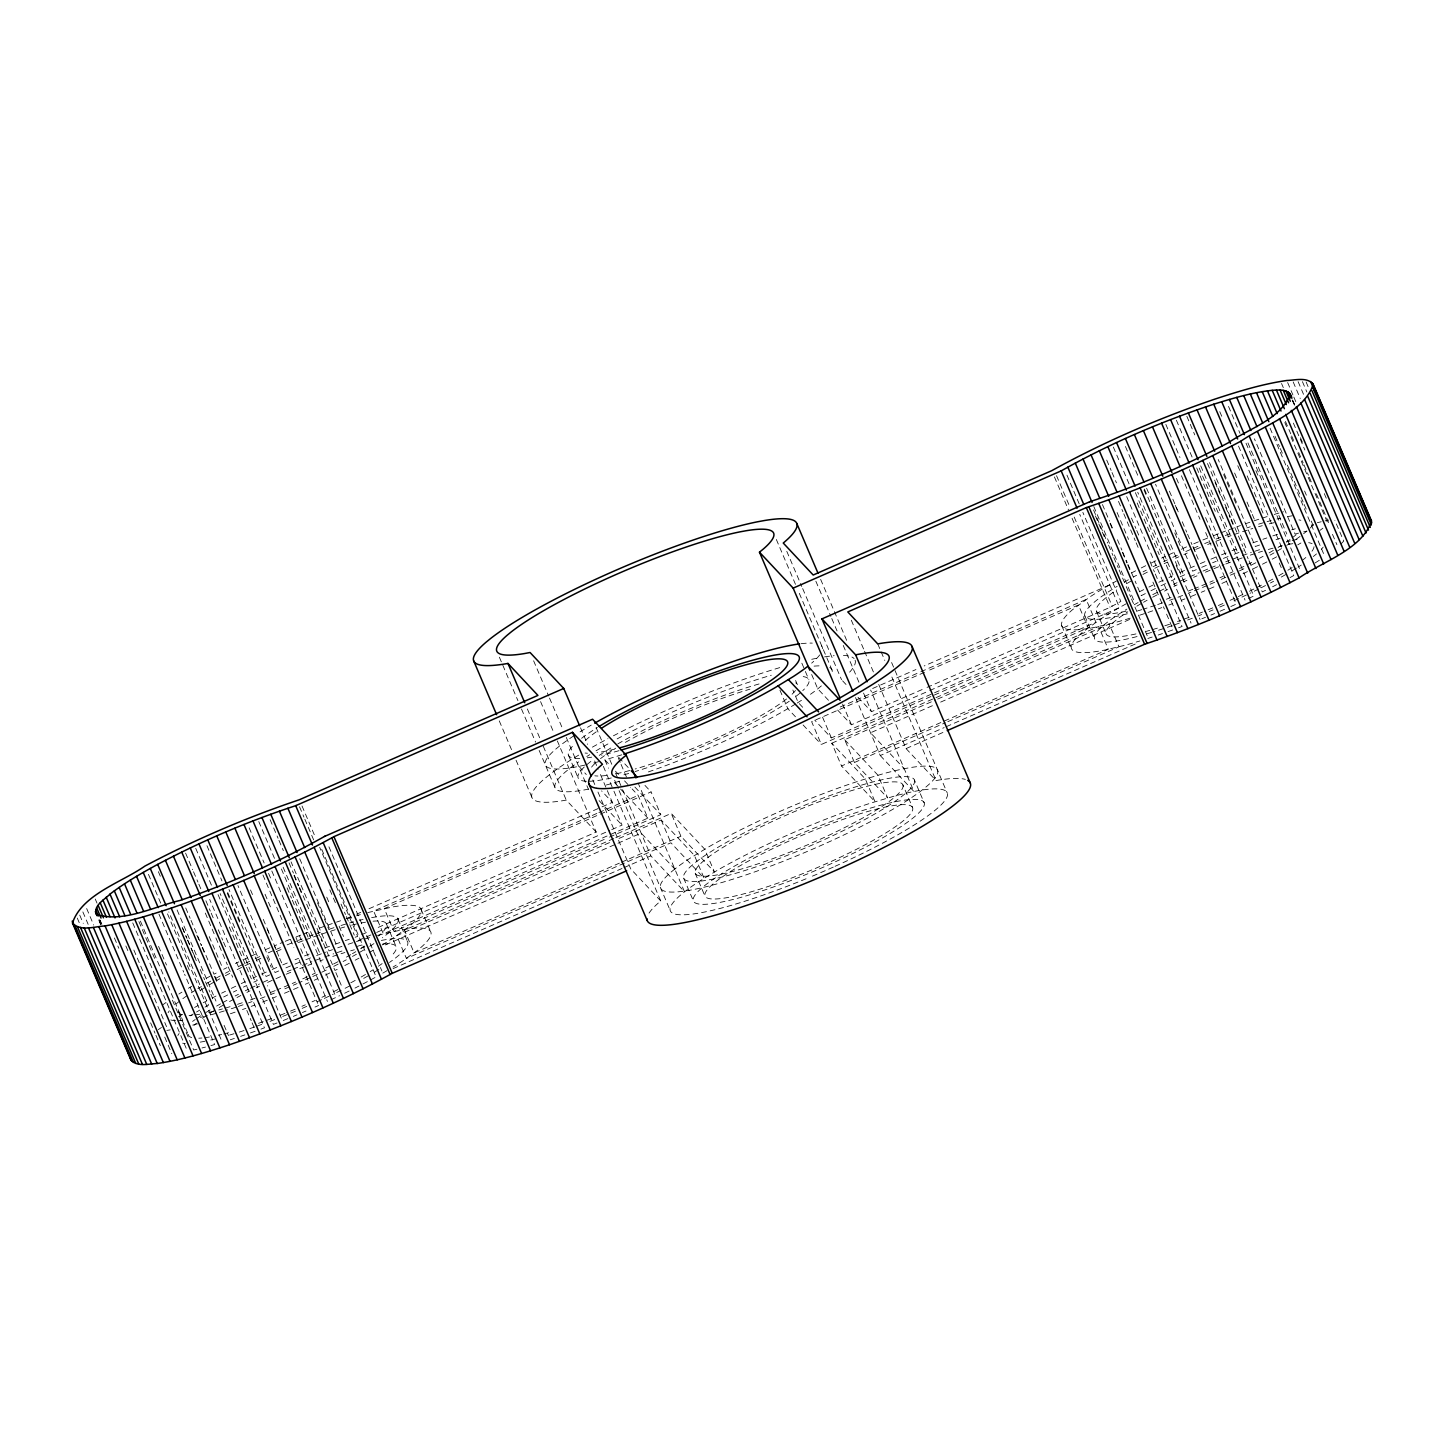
<?xml version="1.0" encoding="UTF-8"?>
<svg xmlns="http://www.w3.org/2000/svg" width="1444" height="1444" viewBox="0 0 1444 1444"><rect width="100%" height="100%" fill="white"/><g stroke="black" fill="none" stroke-linecap="round" stroke-linejoin="round"><path stroke-width="0.75" stroke-dasharray="5 3.75" d="M1341.043 543.846L1343.732 541.121L1334.888 520.418M821.365 685.9L817.575 689.023A150.465 23.79 -23.1 0 1 808.405 695.719M846.022 684.492L841.527 679.691L842.682 678.752M613.953 791.222L660.756 900.966L659.619 901.904A175.572 27.761 -23.1 0 0 648.428 914.124M158.298 1029.608L161.421 1027.514M797.268 702.993L803.063 699.293M1315.141 562.925L1319.491 560.164M190.157 1015.854L193.279 1013.959M795.698 703.95L784.363 710.719A150.465 23.79 -23.1 0 1 648.139 771.998M178.587 1016.666L182.467 1014.392M196.51 1012.027L199.832 1010.06M205.03 1007.1L208.55 1005.114L168.804 911.922M373.093 950.332L373.473 950.116A150.465 23.79 -23.1 0 1 368.22 953.094M382.804 973.112L383.183 972.895A150.465 23.79 -23.1 0 0 388.219 969.953M1109.389 585L924.196 665.937M927.03 687.398L1110.057 607.346L1120.833 601.426L1082.856 512.385M1126.158 603.791L1119.1 607.78A150.465 23.79 -23.1 0 0 1100.4 619.187L1082.097 632.58A150.465 23.79 -23.1 0 0 1105.111 649.981L1124.84 645.288A150.465 23.79 -23.1 0 0 1139.876 640.956M194.579 1007.461L198.045 1005.584M370.585 979.916L376.144 976.884L321.38 848.494M1290.034 577.582L1293.734 575.56L1238.104 445.095M203.225 1002.75L206.835 1000.836M362.931 983.978L368.725 980.927M212.25 997.984L216.004 996.053M223.694 996.974L227.719 994.916M354.971 988.093L358.978 986.035M1145.327 593.61L1141.301 595.65L1135.128 581.156M1272.579 586.769L1276.586 584.712M221.618 993.183L225.499 991.252M233.387 992.046L236.708 990.385M1139.226 591.859L1145.038 588.971M1150.994 590.722L1155.958 588.249M344.665 993.237L349.647 990.764M1265.594 590.271L1262.273 591.914L1256.081 577.419M231.293 988.364L237.249 985.494M243.422 987.1L246.834 985.458M1148.901 587.058L1152.872 585.127M1161.03 585.777L1166.138 583.322M330.929 999.808L339.557 995.71M241.238 983.581L245.299 981.667M253.765 982.191L257.231 980.548L220.138 893.583M1158.828 582.257L1164.929 579.405M1171.355 580.867L1174.838 579.224L1137.746 492.26M1248.537 598.484L1253.753 596.029L1198.123 465.582M253.097 978.021L256.545 976.451M1168.99 577.492L1172.438 575.921M1180.145 576.806L1189.08 572.817M261.707 974.104L266.941 971.776M269.685 974.917L266.093 976.505L229 889.54M1184.549 570.452L1179.315 572.781L1174.893 562.42M315.009 1007.064L318.601 1005.475M1230.829 606.534L1236.208 604.152L1205.289 531.681M346.343 918.673L354.592 915.063M356.65 914.16L360.765 912.355M369.014 908.745L599.946 807.756M602.022 806.853L612.328 802.341L601.606 790.897M872.645 688.481L915.947 669.547M596.823 813.459L373.635 911.074L383.364 933.835L647.869 818.152L638.14 795.391L632.111 788.929M598.881 812.557L638.14 795.391M840.264 706.982L918.781 672.651M920.857 671.731L1086.159 599.441L1095.888 622.22L831.383 737.902L814.777 720.159M609.458 837.123L660.774 814.687L651.063 791.908L384.248 908.601L393.959 931.38L607.419 838.025M924.521 672.308L811.636 721.675L821.347 744.454L1088.162 627.761L1078.433 604.982L926.561 671.406M361.776 934.611L367.949 931.903M378.22 927.409L596.21 832.069L557.348 740.971M858.007 697.29L871.49 711.675L924.972 688.301M358.112 940.549L364.303 937.842M366.361 936.939L374.61 933.329M376.667 932.427L609.675 830.535M611.733 829.632L622.039 825.12L599.079 771.276M837.664 710.087L851.437 724.78L927.734 691.423M929.792 690.521L1119.479 607.563L1079.733 514.371M613.754 838.567L404.428 930.135L414.139 952.896L619.368 863.151M615.812 837.664L671.225 813.441L704.744 849.216L714.455 871.995L680.936 836.22L671.225 813.441M831.798 743.209L1098.613 626.515L1108.324 649.295L841.527 765.988L831.798 743.209L865.317 778.984L875.028 801.763L841.527 765.988M609.53 842.592L396.703 935.676L406.414 958.455L670.918 842.773L704.13 878.241L694.42 855.462L661.19 819.993L617.797 838.964M844.722 739.725L877.934 775.193L887.663 797.972L854.433 762.504L844.722 739.725L935.64 699.961M937.697 699.058L1109.227 624.043L1118.938 646.822L947.426 721.838M385.458 944.918L641.136 833.098L674.799 869.035M932.391 705.719L870.533 732.776L904.215 768.713M940.64 702.109L1130.327 619.151M621.425 862.248L680.936 836.22M854.433 762.504L945.351 722.74M393.111 968.599L621.985 868.494M624.043 867.609L650.847 855.877L684.528 891.814L638.591 784.146M855.516 697.56L880.262 755.555L944.177 727.596M946.235 726.693L1137.998 642.833M878.692 684.402L906.074 748.588L945.152 731.494M1189.784 568.142L1195.054 565.867M1196.282 569.658L1192.654 571.21L1155.561 484.245M272.176 969.466L277.447 967.191M278.674 970.982L275.064 972.534L237.953 885.569M1219.999 611.245L1225.433 608.917M302.41 1012.569L306.02 1010.999M1200.325 563.593L1205.614 561.373M1201.697 567.312L1207.148 565.037M282.717 964.917L288.006 962.697M285.912 967.877L291.363 965.603M1210.938 615.072L1214.566 613.556M293.331 1016.395L296.959 1014.861M1210.902 559.153L1216.209 557.005M1212.581 562.781L1216.209 561.301M295.063 959.755L298.601 958.329M294.991 964.105L300.424 961.884M1201.859 618.772L1205.487 617.31M287.897 1018.616L282.446 1020.836L267.429 985.638M1221.498 554.857L1226.768 552.781M1223.447 558.395L1228.88 556.265M309.16 954.087L303.89 956.163L299.468 945.82M305.857 959.719L311.272 957.589M277.031 1022.984L273.421 1024.392L217.773 893.944M1232.021 550.687L1236.208 549.099M1234.241 554.207L1243.122 550.886M316.633 955.531L325.514 952.21M1178.539 627.797L1182.076 626.497L1126.428 496.05M324.864 948.022L331.037 945.748M260.949 1029.121L264.469 1027.821L209.705 899.432M1252.76 542.908L1258.843 540.742M1168.052 631.606L1173.25 629.764L1165.308 611.119M335.17 944.214L341.235 942.066M332.517 949.665L329.052 950.91L291.074 861.869M250.444 1032.929L255.642 1031.088M1262.886 539.298L1266.839 537.944M1259.565 545.038L1255.323 546.5L1218.231 459.535M1158.214 635.035L1162.456 633.573M345.278 940.622L349.231 939.268M337.715 947.824L341.957 946.361M240.625 1036.341L244.848 1034.897M1272.778 535.904L1278.554 534.009M1147.854 638.465L1152.204 637.039M355.17 937.228L357.661 936.416L319.684 847.375M348.148 944.268L353.997 942.354M230.246 1039.788L234.379 1038.435M1276.027 539.641L1280.016 538.377M621.714 754.833L604.928 759.923L608.447 768.208M1291.712 529.84L1295.286 528.775M619.602 781.24L608.411 784.435A150.465 23.79 -23.1 0 1 604.874 785.374M210.914 1045.582L214.596 1044.553L184.561 974.159M1298.535 533.143L1295.051 534.063L1254.421 438.814M367.733 912.59L393.183 906.85A150.465 23.79 -23.1 0 1 406.685 928.42L392.172 938.69A150.465 23.79 -23.1 0 1 380.133 946.217M377.444 935.369L402.894 929.629A150.465 23.79 -23.1 0 1 416.395 951.199L401.901 961.469A150.465 23.79 -23.1 0 1 393.021 967.065M201.998 1047.965L205.499 1047.062M1317.379 522.674L1321.224 521.753M1303.679 531.861L1306.982 531.067M196.962 1049.21L193.676 1049.987L171.583 998.219M1325.069 520.851L1328.679 520.075M816.618 658.302L815.842 658.446A175.572 27.761 -23.1 0 0 808.64 659.98M578.972 766.349L586.3 774.562M588.683 789.128L582.961 790.175A150.465 23.79 -23.1 0 1 565.669 771.728L569.459 768.605A150.465 23.79 -23.1 0 1 578.629 761.909M596.21 832.069L566.247 800.084L564.532 800.409A175.572 27.761 -23.1 0 1 544.352 778.876L548.774 775.247A175.572 27.761 -23.1 0 1 579.748 754.49M906.074 748.588L936.037 780.572L937.77 780.265A175.572 27.761 -23.1 0 1 965.368 779.399M828.477 700.286L817.773 688.842L811.582 674.348M880.262 755.555L913.926 791.492L870.642 690.033M802.683 707.271L798.153 702.434L792.864 690.015M795.463 716.802L787.846 708.679L779.002 687.976M803.081 724.942L821.347 744.454M628.212 767.504L617.545 756.133L620.198 762.342M644.963 785.392L651.063 791.908M634.873 787.034L660.774 814.687M604.928 759.923L609.458 764.76M615.487 771.204L618.519 774.435M624.548 780.879L630.595 787.323M614.639 782.702L647.869 818.152M599.079 800.608L622.039 825.12M660.756 900.966L630.793 868.981L597.238 790.301M1306.116 381.992L1308.751 388.201M1302.434 381.667L1306.856 392.01M1298.12 381.649L1304.311 396.143M1293.192 381.956L1300.25 398.508M1287.651 382.57L1292.94 394.988M1293.824 397.064L1296.477 403.273M1292.777 400.349L1294.546 404.5M1292.831 401.089L1294.6 405.241M1292.145 399.88L1293.914 404.013M1281.532 383.49L1283.301 387.624M1300.448 437.712L1303.102 443.922M1324.292 493.613L1326.946 499.823M1293.391 423.092L1304.871 450.005M1285.449 421.395L1290.755 433.814M1291.64 435.889L1294.275 442.099M1298.697 452.441L1303.12 462.802M1304.004 464.878L1308.408 475.22M1309.293 477.296L1311.946 483.505M1316.368 493.866L1328.733 522.854M1284.799 422.532L1286.568 426.666M1290.99 437.027L1327.198 521.916M1332.487 534.352L1336.909 544.695M1304.6 491.032L1306.369 495.184M1275.034 436.178L1279.456 446.539M1280.341 448.615L1282.994 454.824M1287.398 465.167L1303.3 502.44M1304.185 504.516L1306.838 510.725M1311.26 521.085L1313.896 527.295M1270.07 428.2L1324.834 556.59M1247.959 442.929L1286.821 534.027M1246.028 443.2L1300.791 571.571M1228.519 406.432L1239.999 433.362M1255.901 470.618L1258.554 476.845M1219.783 411.666L1222.436 417.876M1247.165 475.852L1253.338 490.346M1254.222 492.422L1263.951 515.201M1237.761 465.708L1240.396 471.917M1279.258 563.034L1281.911 569.243M1234.62 473.036L1237.273 479.246M1246.984 502.025L1251.406 512.385M1252.291 514.443L1254.944 520.652M1223.628 474.571L1236.876 505.635M1209.549 462.622L1246.641 549.586M1207.509 463.542L1213.7 478.036M1214.584 480.094L1230.468 517.367M1231.353 519.443L1237.544 533.937M1238.429 536.013L1242.833 546.355M1243.717 548.431L1248.139 558.792M1249.024 560.868L1255.197 575.362M1186.824 416.251L1194.766 434.897M1215.09 482.513L1217.743 488.722M1218.628 490.798L1221.263 497.007M1225.685 507.367L1230.107 517.71M1230.992 519.786L1233.627 525.995M1200.722 465.871L1237.815 552.853M1176.391 420.24L1192.275 457.513M1196.697 467.874L1215.252 511.356M1189.405 469.661L1245.053 600.108M1165.849 424.392L1179.983 457.531M1205.596 517.584L1218.844 548.648M1181.445 475.762L1199.982 519.262M1176.463 478.397L1179.116 484.606M1169.405 491.122L1179.134 513.902M1193.249 547.023L1195.903 553.232M1175.199 505.201L1177.853 511.411M1182.275 521.771L1186.679 532.114M1187.564 534.19L1191.986 544.55M1192.87 546.608L1199.043 561.102M1174.766 532.944L1181.824 549.496M1146.59 488.216L1183.701 575.199M1144.406 489.065L1170.904 551.193M1175.326 561.536L1200.054 619.512M1125.436 446.467L1138.684 477.531M1143.991 489.949L1146.644 496.158M1135.381 492.621L1191.029 623.086M1113.342 447.044L1130.129 486.375M1137.186 502.945L1159.279 554.713M1106.718 460.076L1111.14 470.437M1112.024 472.513L1116.447 482.856M1131.446 518.071L1135.868 528.414M1136.753 530.489L1139.406 536.699M1150.002 561.554L1154.424 571.896M1155.308 573.972L1157.944 580.181M1118.486 501.375L1122.909 511.736M1123.793 513.793L1135.273 540.724M1136.157 542.8L1138.811 549.009M1152.926 582.131L1159.117 596.625M1160.001 598.7L1164.424 609.061M1117.096 512.512L1128.576 539.424M1102.44 504.552L1109.515 521.122M1110.382 523.179L1113.035 529.388M1117.457 539.749L1121.88 550.11M1122.746 552.168L1127.168 562.528M1128.053 564.604L1134.244 579.098M1110.075 523.522L1112.728 529.731M1122.439 552.51L1126.861 562.871M1127.746 564.947L1130.399 571.156M1093.812 506.573L1133.558 599.747M1093.541 509.931L1107.674 543.07M1108.559 545.128L1112.963 555.489M1113.847 557.564L1118.27 567.907M1119.154 569.983L1125.327 584.477M1126.212 586.553L1130.634 596.895M1131.518 598.971L1147.42 636.244M1095.418 515.905L1105.129 538.684M1066.954 475.112L1079.318 504.1M1056.539 475.69L1069.787 506.754M1074.21 517.096L1112.187 606.137M1054.409 476.899L1068.542 510.021M1072.08 518.306L1110.057 607.346M1096.375 611.047L1106.086 633.826M1084.841 615.938L1094.552 638.717M1061.755 625.757L1071.466 648.537M891.616 662.543L947.246 792.991M877.753 643.916L884.811 660.486M891.887 677.037L936.037 780.572M851.31 620.216L863.674 649.204M864.559 651.262L873.403 671.983M914.449 780.031A125.393 19.837 -23.1 0 1 747.324 869.739A125.393 19.837 -23.1 0 1 735.411 837.466A125.393 19.837 -23.1 0 1 914.449 780.031L924.178 802.792A125.393 19.837 -23.1 0 1 757.035 892.518A125.393 19.837 -23.1 0 1 745.122 860.245A125.393 19.837 -23.1 0 1 924.178 802.792M820.643 579.387L847.141 641.497M902.915 784.922A112.849 17.851 -23.1 0 1 752.486 865.66A112.849 17.851 -23.1 0 1 741.765 836.636A112.849 17.851 -23.1 0 1 902.915 784.922L912.626 807.701A112.849 17.851 -23.1 0 1 762.197 888.439A112.849 17.851 -23.1 0 1 751.494 859.415A112.849 17.851 -23.1 0 1 912.626 807.701M815.86 581.228L830.878 616.426M831.762 618.501L837.051 630.92M843.242 645.414L859.126 682.687M863.548 693.048L871.49 711.675M786.781 551.301L801.781 586.517M802.665 588.574L841.527 679.691M776.349 539.496L795.788 585.055M799.308 593.34L831.997 669.944M842.61 704.076L851.437 724.78M801.853 663.193L804.507 669.402M805.373 671.478L808.911 679.763M822.557 717.199L831.383 737.902M795.608 680.521L797.377 684.673M695.196 873.223L704.925 896.002M661.19 819.993L670.918 842.773M683.662 878.132L693.373 900.912M621.082 764.418L627.256 778.912M596.101 727.487L611.985 764.76M615.523 773.045L621.714 787.54M622.599 789.615L650.847 855.877M614.657 780.265L618.194 788.55M619.079 790.608L670.305 910.713M603.357 766.385L613.068 789.164M580.524 727.794L587.6 744.364M594.657 760.934L598.195 769.201M592.816 779.941L596.354 788.225M533.612 660.792L548.63 695.99M549.514 698.066L562.763 729.13M566.283 737.415L588.376 789.182M568.413 755.086L578.123 777.865M540.579 701.622L553.828 732.686M527.385 708.986L539.749 737.974M543.287 746.259L566.247 800.084M499.389 657.219L517.945 700.701M521.483 708.986L535.616 742.126M539.135 750.411L555.038 787.684M499.263 720.881L511.627 749.869M516.049 760.212L531.952 797.485M421.106 909.359L430.817 932.138M398.021 919.16L407.75 941.939M386.487 924.07L396.197 946.849M328.925 846.798L381.92 971.036M302.013 805.951L315.261 837.015M299.522 806.781L303.944 817.123M304.828 819.199L313.655 839.903M341.037 904.088L345.459 914.449M346.343 916.525L354.285 935.152M329.864 889.811L332.517 896.02M333.402 898.096L336.055 904.305M326.741 897.139L329.376 903.348M339.105 926.127L343.51 936.47M299.738 858.783L336.831 945.748M317.5 902.807L328.979 929.719M289.017 862.79L293.439 873.133M294.323 875.208L298.746 885.569M299.63 887.627L305.803 902.121M306.688 904.197L322.59 941.47M323.474 943.546L329.647 958.04M330.532 960.116L334.954 970.458A150.465 23.79 -23.1 0 0 339.954 967.985M335.838 972.534L342.011 987.028M270.1 819.65L272.754 825.86M273.638 827.917L278.06 838.278M278.945 840.354L283.349 850.697M293.944 875.551L298.367 885.912M299.251 887.97L301.904 894.179M317.806 931.452L322.211 941.813M283.114 867.194L320.225 954.159M281.399 868.963L336.145 997.353M258.783 821.564L274.685 858.837M287.049 887.825L291.453 898.168M292.338 900.244L309.124 939.593M271.815 870.985L327.445 1001.432M249.126 827.791L264.144 862.989M268.566 873.349L271.219 879.558M295.948 937.535L298.583 943.744M262.952 875.01L293.872 947.499M299.161 959.917L317.716 1003.399M265.046 894.215L271.219 908.709M263.295 919.359L265.931 925.568M266.815 927.644L275.66 948.347M250.534 889.955L253.187 896.164M267.32 929.304L269.956 935.513M278.8 956.217L274.378 945.856A150.465 23.79 -23.1 0 1 283.457 942.066M279.685 958.293L282.32 964.502M266.869 957.029L271.291 967.39M227.683 892.446L263.025 975.278M206.961 845.715L221.961 880.912M227.268 893.349L240.516 924.395M195.734 848.35L211.636 885.623M229.307 927.048L251.382 978.815M185.59 853.115L192.648 869.685M193.532 871.761L197.954 882.103M198.839 884.179L201.492 890.388M205.896 900.749L210.319 911.11M211.203 913.168L213.856 919.377M218.261 929.737L222.683 940.098M223.567 942.156L226.221 948.365M205.301 913.059L215.012 935.82M215.896 937.896L227.376 964.827M228.26 966.884L232.683 977.245M246.816 1010.367L251.22 1020.727M252.104 1022.803L254.758 1029.012M209.218 936.596L222.466 967.66M185.716 907.933L190.139 918.294M191.023 920.369L201.619 945.206M202.503 947.282L208.676 961.776M209.56 963.852L213.983 974.195A150.465 23.79 -23.1 0 1 217.972 972.155M214.867 976.27L217.521 982.48M196.889 935.207L201.312 945.549M202.196 947.625L204.849 953.834M214.56 976.613L217.214 982.822M177.107 909.955L215.968 1001.071M182.558 927.969L186.98 938.311M187.864 940.387L192.269 950.748M193.153 952.805L195.806 959.033M200.229 969.375L204.633 979.736M205.517 981.812L209.94 992.154M210.824 994.23L213.477 1000.439M224.073 1025.294L228.477 1035.637M158.371 871.671L161.024 877.88M182.215 927.571L186.637 937.932M187.521 939.99L197.232 962.769M167.504 913.89L222.268 1042.279M148.461 874.36L160.825 903.348M187.323 965.476L189.976 971.686M158.948 914.106L183.677 972.083M158.569 946.398L166.511 965.043M140.393 921.11L182.792 1020.511M178.767 1012.37L188.496 1035.131M138.913 921.597L155.699 960.946M132.74 922.915L187.503 1051.304M133.859 950.044L166.529 1026.648M125.863 946L128.516 952.21M164.724 1037.099L171.8 1053.669M114.401 937.95L118.823 948.311M150.627 1022.857L155.031 1033.218M155.916 1035.276L160.338 1045.636M95.25 899.016L97.019 903.15M100.105 920.117L101.874 924.268M99.6 919.738L101.369 923.889M98.86 919.882L100.629 924.034M99.058 920.731L100.827 924.882M86.658 908.529L93.716 925.099M82.868 911.94L88.156 924.359M79.727 915.117L83.265 923.402M77.272 918.059L79.907 924.268M855.083 660.143A175.572 27.761 -23.1 0 1 849.613 672.164M592.401 747.144A175.572 27.761 -23.1 0 1 607.96 738.66M613.429 735.79A175.572 27.761 -23.1 0 1 780.699 667.345M824.614 656.876A175.572 27.761 -23.1 0 1 834.163 655.684M843.422 655.395A175.572 27.761 -23.1 0 1 854.108 658.572M835.029 866.328A150.465 23.79 -23.1 0 0 919.323 790.482L913.619 791.547A150.465 23.79 -23.1 0 0 893.872 796.24L870.876 803.063A150.465 23.79 -23.1 0 0 717.939 869.956L699.221 881.363A150.465 23.79 -23.1 0 0 684.727 891.652L680.936 894.757A150.465 23.79 -23.1 0 0 807.954 878.006M833.242 867.122A150.465 23.79 -23.1 0 1 818.838 873.439M817.033 874.198A150.465 23.79 -23.1 0 1 809.759 877.248M829.74 667.543A150.465 23.79 -23.1 0 1 831.888 673.373M586.806 756.494A150.465 23.79 -23.1 0 1 589.766 754.634M596.011 750.826A150.465 23.79 -23.1 0 1 609.729 742.938M617.129 738.895A150.465 23.79 -23.1 0 1 771.276 675.25M814.073 666.135A150.465 23.79 -23.1 0 1 821.997 665.883M821.437 645.847A150.465 23.79 -23.1 0 1 822.52 648.771M819.687 654.962A150.465 23.79 -23.1 0 1 811.654 663.139M598.7 761.656A150.465 23.79 -23.1 0 1 591.715 763.461M585.127 765.031A150.465 23.79 -23.1 0 1 555.958 748.949L559.749 745.844A150.465 23.79 -23.1 0 1 574.243 735.556M580.055 731.855A150.465 23.79 -23.1 0 1 591.246 725.123M801.239 643.681A150.465 23.79 -23.1 0 1 812.286 643.121M359.014 958.148A150.465 23.79 -23.1 0 1 355.188 960.188M349.286 963.256A150.465 23.79 -23.1 0 1 343.239 966.343M329.864 972.931A150.465 23.79 -23.1 0 1 321.236 977.028M317.734 978.653A150.465 23.79 -23.1 0 1 314.214 980.277M308.89 982.696A150.465 23.79 -23.1 0 1 305.316 984.285M298.114 987.461A150.465 23.79 -23.1 0 1 290.876 990.566M289.071 991.342A150.465 23.79 -23.1 0 1 283.62 993.616M276.364 996.595A150.465 23.79 -23.1 0 1 272.736 998.057M267.302 1000.223A150.465 23.79 -23.1 0 1 258.332 1003.688M254.758 1005.042A150.465 23.79 -23.1 0 1 251.202 1006.36M245.931 1008.309A150.465 23.79 -23.1 0 1 242.448 1009.555M235.119 1012.136A150.465 23.79 -23.1 0 1 228.784 1014.302M197.521 1023.832A150.465 23.79 -23.1 0 1 190.554 1025.637M170.266 1029.861A150.465 23.79 -23.1 0 1 166.836 1030.366M162.901 1004.735A150.465 23.79 -23.1 0 1 166.078 1002.461M178.875 994.032A150.465 23.79 -23.1 0 1 181.944 992.136M188.406 988.274A150.465 23.79 -23.1 0 1 191.781 986.306M206.239 978.292A150.465 23.79 -23.1 0 1 210.084 976.252M223.658 969.267A150.465 23.79 -23.1 0 1 226.961 967.624M235.39 963.509A150.465 23.79 -23.1 0 1 238.82 961.866M244.018 959.412A150.465 23.79 -23.1 0 1 247.52 957.769M251.039 956.145A150.465 23.79 -23.1 0 1 256.382 953.744M265.335 949.755A150.465 23.79 -23.1 0 1 272.573 946.632M285.262 941.308A150.465 23.79 -23.1 0 1 292.518 938.365M296.146 936.921A150.465 23.79 -23.1 0 1 301.561 934.809M303.348 934.106A150.465 23.79 -23.1 0 1 310.496 931.38M319.323 928.131A150.465 23.79 -23.1 0 1 324.557 926.254M328.005 925.044A150.465 23.79 -23.1 0 1 332.264 923.564M336.47 922.138A150.465 23.79 -23.1 0 1 340.64 920.749M346.74 918.781A150.465 23.79 -23.1 0 1 352.697 916.922M356.578 915.767A150.465 23.79 -23.1 0 1 360.386 914.648M356.451 941.56A150.465 23.79 -23.1 0 1 370.097 937.427M1322.903 528.161A150.465 23.79 -23.1 0 1 1319.96 530.363M1300.918 542.98A150.465 23.79 -23.1 0 1 1297.741 544.893M1276.622 556.824A150.465 23.79 -23.1 0 1 1270.846 559.893M1266.893 561.933A150.465 23.79 -23.1 0 1 1260.847 565.019M1257.562 566.662A150.465 23.79 -23.1 0 1 1252.562 569.135M1247.472 571.607A150.465 23.79 -23.1 0 1 1238.844 575.705M1226.479 581.372A150.465 23.79 -23.1 0 1 1221.119 583.773M1213.917 586.914A150.465 23.79 -23.1 0 1 1208.484 589.242M1204.856 590.777A150.465 23.79 -23.1 0 1 1201.227 592.293M1195.776 594.549A150.465 23.79 -23.1 0 1 1190.343 596.733M1184.91 598.899A150.465 23.79 -23.1 0 1 1181.3 600.307M1172.366 603.718A150.465 23.79 -23.1 0 1 1168.81 605.054M1161.788 607.617A150.465 23.79 -23.1 0 1 1158.305 608.863M1152.727 610.812A150.465 23.79 -23.1 0 1 1138.143 615.686M1130.165 618.176A150.465 23.79 -23.1 0 1 1115.129 622.508L1095.4 627.201A150.465 23.79 -23.1 0 1 1072.387 609.801L1090.689 596.408A150.465 23.79 -23.1 0 1 1116.447 581.011M1131.591 572.889A150.465 23.79 -23.1 0 1 1135.562 570.831M1141.247 567.943A150.465 23.79 -23.1 0 1 1147.908 564.64M1151.283 562.998A150.465 23.79 -23.1 0 1 1156.427 560.543M1161.626 558.088A150.465 23.79 -23.1 0 1 1165.128 556.463M1168.647 554.839A150.465 23.79 -23.1 0 1 1173.972 552.42M1182.943 548.431A150.465 23.79 -23.1 0 1 1186.553 546.879M1193.791 543.774A150.465 23.79 -23.1 0 1 1201.065 540.742M1202.87 539.984A150.465 23.79 -23.1 0 1 1210.126 537.042M1213.754 535.616A150.465 23.79 -23.1 0 1 1219.151 533.486M1220.956 532.8A150.465 23.79 -23.1 0 1 1233.411 528.089M1236.93 526.807A150.465 23.79 -23.1 0 1 1240.414 525.544M1245.612 523.721A150.465 23.79 -23.1 0 1 1249.872 522.241M1254.078 520.815A150.465 23.79 -23.1 0 1 1260.287 518.757M1262.327 518.107A150.465 23.79 -23.1 0 1 1268.337 516.212M1274.186 514.443A150.465 23.79 -23.1 0 1 1283.535 511.772M803.207 676.604A125.393 19.837 -23.1 0 1 802.756 690.629M800.048 693.066A125.393 19.837 -23.1 0 1 794.543 697.452M789.254 701.242A125.393 19.837 -23.1 0 1 635.125 771.547M628.718 773.461A125.393 19.837 -23.1 0 1 622.599 775.157M611.281 777.973A125.393 19.837 -23.1 0 1 589.531 781.258M586.463 781.258A125.393 19.837 -23.1 0 1 584.279 766.999M586.986 764.562A125.393 19.837 -23.1 0 1 593.755 759.255M599.224 755.411A125.393 19.837 -23.1 0 1 612.256 747.144M617.815 743.895A125.393 19.837 -23.1 0 1 762.432 683.012M795.445 690.503A112.849 17.851 -23.1 0 1 791.835 694.438M786.547 698.968A112.849 17.851 -23.1 0 1 635.198 768.984M629.692 770.518A112.849 17.851 -23.1 0 1 614.891 774.038M606.661 775.428A112.849 17.851 -23.1 0 1 594.802 775.789M591.589 767.125A112.849 17.851 -23.1 0 1 595.199 763.19M600.487 758.66A112.849 17.851 -23.1 0 1 615.704 748.173M625.378 742.396A112.849 17.851 -23.1 0 1 749.941 689.185M795.68 682.85A112.849 17.851 -23.1 0 1 796.745 683.662M614.747 749.111A112.849 17.851 -23.1 0 1 596.95 752.649M587.437 753.226A112.849 17.851 -23.1 0 1 585.091 753.01M585.488 740.411A112.849 17.851 -23.1 0 1 597.635 730.863M619.007 750.681A125.393 19.837 -23.1 0 1 601.57 755.194M591.679 757.161A125.393 19.837 -23.1 0 1 587.311 757.829M579.82 758.479A125.393 19.837 -23.1 0 1 574.55 744.22M581.589 738.299A125.393 19.837 -23.1 0 1 597.347 727.541M381.342 940.423A125.393 19.837 -23.1 0 1 389.465 962.444M378.797 969.484A125.393 19.837 -23.1 0 1 373.599 972.66M368.039 975.909A125.393 19.837 -23.1 0 1 362.173 979.231M349.556 985.999A125.393 19.837 -23.1 0 1 342.86 989.429M341.145 990.295A125.393 19.837 -23.1 0 1 332.427 994.573M328.853 996.288A125.393 19.837 -23.1 0 1 323.42 998.851M321.597 999.699A125.393 19.837 -23.1 0 1 314.214 1003.057M306.76 1006.378A125.393 19.837 -23.1 0 1 301.11 1008.814M295.442 1011.215A125.393 19.837 -23.1 0 1 280.335 1017.37M274.703 1019.554A125.393 19.837 -23.1 0 1 269.125 1021.684M261.761 1024.392A125.393 19.837 -23.1 0 1 256.328 1026.341M254.541 1026.973A125.393 19.837 -23.1 0 1 247.465 1029.391M244.018 1030.547A125.393 19.837 -23.1 0 1 235.589 1033.236M233.946 1033.742A125.393 19.837 -23.1 0 1 229.65 1035.023M215.607 1038.85A125.393 19.837 -23.1 0 1 210.12 1040.149M204.976 1041.25A125.393 19.837 -23.1 0 1 200.211 1042.135M185.283 1043.434A125.393 19.837 -23.1 0 1 182.666 1043.2M177.829 1035.474A125.393 19.837 -23.1 0 1 179.092 1033.543M192.575 1021.431A125.393 19.837 -23.1 0 1 195.211 1019.536M196.601 1018.561A125.393 19.837 -23.1 0 1 201.059 1015.583M205.878 1012.515A125.393 19.837 -23.1 0 1 211.095 1009.338M216.636 1006.071A125.393 19.837 -23.1 0 1 220.517 1003.869M222.52 1002.75A125.393 19.837 -23.1 0 1 228.694 999.392M235.137 995.981A125.393 19.837 -23.1 0 1 238.459 994.266M245.263 990.837A125.393 19.837 -23.1 0 1 248.747 989.122M250.498 988.256A125.393 19.837 -23.1 0 1 259.451 983.996M263.097 982.299A125.393 19.837 -23.1 0 1 268.62 979.772M287.356 971.559A125.393 19.837 -23.1 0 1 291.147 969.989M293.024 969.195A125.393 19.837 -23.1 0 1 300.587 966.126M302.482 965.368A125.393 19.837 -23.1 0 1 311.85 961.722M315.568 960.296A125.393 19.837 -23.1 0 1 322.933 957.589M324.756 956.921A125.393 19.837 -23.1 0 1 333.708 953.78M337.21 952.589A125.393 19.837 -23.1 0 1 342.39 950.874M357.137 946.361A125.393 19.837 -23.1 0 1 363.256 944.647M382.75 943.979A112.849 17.851 -23.1 0 1 390.656 956.614M382.137 963.599A112.849 17.851 -23.1 0 1 378.508 966.18M373.093 969.772A112.849 17.851 -23.1 0 1 370.151 971.631M365.476 974.483A112.849 17.851 -23.1 0 1 360.477 977.426M355.188 980.404A112.849 17.851 -23.1 0 1 349.628 983.436M337.806 989.591A112.849 17.851 -23.1 0 1 331.578 992.678M325.207 995.764A112.849 17.851 -23.1 0 1 321.958 997.299M315.37 1000.349A112.849 17.851 -23.1 0 1 312.03 1001.847M305.316 1004.825A112.849 17.851 -23.1 0 1 301.922 1006.306M295.136 1009.194A112.849 17.851 -23.1 0 1 286.616 1012.695M284.919 1013.381A112.849 17.851 -23.1 0 1 279.847 1015.385M271.436 1018.616A112.849 17.851 -23.1 0 1 264.812 1021.052M263.187 1021.648A112.849 17.851 -23.1 0 1 258.314 1023.381M228.513 1032.713A112.849 17.851 -23.1 0 1 223.279 1034.066M221.6 1034.482A112.849 17.851 -23.1 0 1 218.333 1035.24M209.434 1037.009A112.849 17.851 -23.1 0 1 205.499 1037.604M201.925 1038.001A112.849 17.851 -23.1 0 1 198.767 1038.2M191.691 1037.568A112.849 17.851 -23.1 0 1 189.272 1031.016M194.019 1025.366A112.849 17.851 -23.1 0 1 196.456 1023.164M202.557 1018.381A112.849 17.851 -23.1 0 1 206.185 1015.818M210.174 1013.128A112.849 17.851 -23.1 0 1 214.524 1010.349M219.217 1007.497A112.849 17.851 -23.1 0 1 224.217 1004.573M229.506 1001.576A112.849 17.851 -23.1 0 1 235.065 998.544M236.96 997.533A112.849 17.851 -23.1 0 1 240.859 995.476M246.888 992.407A112.849 17.851 -23.1 0 1 249.974 990.855M256.274 987.768A112.849 17.851 -23.1 0 1 259.487 986.234M267.663 982.407A112.849 17.851 -23.1 0 1 272.645 980.133M276.003 978.635A112.849 17.851 -23.1 0 1 284.468 974.953M286.165 974.231A112.849 17.851 -23.1 0 1 292.97 971.379M299.774 968.617A112.849 17.851 -23.1 0 1 311.579 963.996M319.864 960.928A112.849 17.851 -23.1 0 1 323.131 959.755M332.734 956.433A112.849 17.851 -23.1 0 1 344.899 952.535M350.657 950.82A112.849 17.851 -23.1 0 1 354.358 949.773M361.415 947.914A112.849 17.851 -23.1 0 1 364.736 947.12M373.039 921.2A112.849 17.851 -23.1 0 1 378.508 936.037M364.79 946.073A112.849 17.851 -23.1 0 1 360.44 948.852M355.765 951.704A112.849 17.851 -23.1 0 1 352.462 953.654M350.766 954.646A112.849 17.851 -23.1 0 1 345.477 957.625M338.004 961.686A112.849 17.851 -23.1 0 1 323.438 969.123M315.478 972.985A112.849 17.851 -23.1 0 1 312.247 974.519M307.301 976.812A112.849 17.851 -23.1 0 1 302.319 979.068M295.605 982.064A112.849 17.851 -23.1 0 1 292.211 983.526M288.818 984.989A112.849 17.851 -23.1 0 1 276.905 989.916M275.208 990.602A112.849 17.851 -23.1 0 1 268.44 993.273M255.101 998.273A112.849 17.851 -23.1 0 1 248.603 1000.602M242.249 1002.768A112.849 17.851 -23.1 0 1 236.058 1004.807M230.065 1006.685A112.849 17.851 -23.1 0 1 224.307 1008.399M222.448 1008.923A112.849 17.851 -23.1 0 1 218.802 1009.934M213.568 1011.287A112.849 17.851 -23.1 0 1 208.622 1012.461M199.705 1014.229A112.849 17.851 -23.1 0 1 195.788 1014.825M192.214 1015.222A112.849 17.851 -23.1 0 1 189.038 1015.421M181.98 1014.789A112.849 17.851 -23.1 0 1 179.561 1008.237M200.463 990.349A112.849 17.851 -23.1 0 1 204.813 987.57M209.506 984.718A112.849 17.851 -23.1 0 1 214.488 981.794M216.221 980.801A112.849 17.851 -23.1 0 1 219.777 978.797M225.336 975.765A112.849 17.851 -23.1 0 1 231.148 972.696M237.177 969.628A112.849 17.851 -23.1 0 1 243.386 966.523M244.975 965.765A112.849 17.851 -23.1 0 1 249.776 963.455M256.292 960.386A112.849 17.851 -23.1 0 1 261.274 958.112M276.436 951.452A112.849 17.851 -23.1 0 1 281.544 949.304M298.511 942.517A112.849 17.851 -23.1 0 1 303.529 940.604M305.189 939.972A112.849 17.851 -23.1 0 1 329.196 931.615M331.217 930.983A112.849 17.851 -23.1 0 1 335.188 929.755M340.946 928.041A112.849 17.851 -23.1 0 1 344.647 926.994M351.686 925.153A112.849 17.851 -23.1 0 1 356.632 923.961M361.253 922.987A112.849 17.851 -23.1 0 1 365.549 922.193M371.631 917.644A125.393 19.837 -23.1 0 1 382.389 937.788M373.924 943.618A125.393 19.837 -23.1 0 1 369.086 946.704M363.888 949.881A125.393 19.837 -23.1 0 1 358.329 953.13M356.415 954.231A125.393 19.837 -23.1 0 1 352.462 956.451M346.289 959.827A125.393 19.837 -23.1 0 1 343.094 961.524M338.185 964.087A125.393 19.837 -23.1 0 1 333.149 966.65M326.236 970.079A125.393 19.837 -23.1 0 1 319.142 973.509M317.337 974.357A125.393 19.837 -23.1 0 1 311.886 976.92M310.045 977.769A125.393 19.837 -23.1 0 1 298.908 982.768M297.031 983.599A125.393 19.837 -23.1 0 1 293.276 985.223M289.504 986.848A125.393 19.837 -23.1 0 1 281.941 990.006M274.378 993.093A125.393 19.837 -23.1 0 1 270.606 994.591M264.992 996.775A125.393 19.837 -23.1 0 1 259.397 998.905M252.05 1001.613A125.393 19.837 -23.1 0 1 248.422 1002.93M243.043 1004.807A125.393 19.837 -23.1 0 1 237.755 1006.612M236.022 1007.19A125.393 19.837 -23.1 0 1 225.878 1010.457M224.235 1010.962A125.393 19.837 -23.1 0 1 205.896 1016.071M204.019 1016.522A125.393 19.837 -23.1 0 1 200.409 1017.37M182.179 1020.439A125.393 19.837 -23.1 0 1 178.641 1020.655M175.572 1020.655A125.393 19.837 -23.1 0 1 170.789 1019.951M168.1 1012.695A125.393 19.837 -23.1 0 1 169.381 1010.782M176.096 1003.977A125.393 19.837 -23.1 0 1 179.255 1001.378M182.865 998.652A125.393 19.837 -23.1 0 1 186.89 995.782M191.33 992.804A125.393 19.837 -23.1 0 1 196.167 989.736M197.864 988.671A125.393 19.837 -23.1 0 1 201.366 986.559M206.925 983.292A125.393 19.837 -23.1 0 1 210.806 981.09M215.86 978.292A125.393 19.837 -23.1 0 1 223.784 974.05M225.426 973.202A125.393 19.837 -23.1 0 1 228.748 971.487M239.018 966.343A125.393 19.837 -23.1 0 1 244.325 963.78M246.13 962.913A125.393 19.837 -23.1 0 1 249.722 961.217M255.209 958.672A125.393 19.837 -23.1 0 1 260.75 956.145M268.223 952.841A125.393 19.837 -23.1 0 1 273.873 950.387M275.75 949.592A125.393 19.837 -23.1 0 1 281.418 947.21M287.103 944.863A125.393 19.837 -23.1 0 1 296.525 941.109M298.403 940.369A125.393 19.837 -23.1 0 1 302.139 938.943M309.558 936.145A125.393 19.837 -23.1 0 1 313.204 934.809M316.85 933.51A125.393 19.837 -23.1 0 1 320.442 932.228M329.232 929.232A125.393 19.837 -23.1 0 1 334.376 927.553M341.019 925.478A125.393 19.837 -23.1 0 1 347.426 923.582M349.502 922.987A125.393 19.837 -23.1 0 1 353.545 921.868M359.357 920.351A125.393 19.837 -23.1 0 1 363.058 919.467M1323.191 547.114A125.393 19.837 -23.1 0 1 1321.422 549.207M1316.477 553.918A125.393 19.837 -23.1 0 1 1313.318 556.5M1301.243 565.073A125.393 19.837 -23.1 0 1 1298.066 567.113M1296.405 568.16A125.393 19.837 -23.1 0 1 1291.207 571.337M1285.647 574.586A125.393 19.837 -23.1 0 1 1279.781 577.907M1273.608 581.282A125.393 19.837 -23.1 0 1 1270.413 582.979M1265.504 585.542A125.393 19.837 -23.1 0 1 1260.468 588.105M1258.753 588.971A125.393 19.837 -23.1 0 1 1250.017 593.267M1246.461 594.964A125.393 19.837 -23.1 0 1 1231.822 601.733M1224.35 605.054A125.393 19.837 -23.1 0 1 1218.718 607.491M1213.05 609.891A125.393 19.837 -23.1 0 1 1209.26 611.462M1201.697 614.548A125.393 19.837 -23.1 0 1 1197.924 616.047M1192.311 618.231A125.393 19.837 -23.1 0 1 1186.715 620.36M1179.369 623.086A125.393 19.837 -23.1 0 1 1173.936 625.017M1172.131 625.649A125.393 19.837 -23.1 0 1 1165.073 628.068M1163.341 628.645A125.393 19.837 -23.1 0 1 1153.196 631.912M1151.554 632.418A125.393 19.837 -23.1 0 1 1145.146 634.313M1137.06 636.551A125.393 19.837 -23.1 0 1 1126.916 609.079M1134.244 604.747A125.393 19.837 -23.1 0 1 1138.125 602.545M1140.128 601.444A125.393 19.837 -23.1 0 1 1146.301 598.069M1152.745 594.657A125.393 19.837 -23.1 0 1 1157.745 592.094M1159.442 591.228A125.393 19.837 -23.1 0 1 1166.337 587.798M1173.449 584.369A125.393 19.837 -23.1 0 1 1177.041 582.672M1180.687 580.975A125.393 19.837 -23.1 0 1 1188.069 577.6M1189.928 576.77A125.393 19.837 -23.1 0 1 1199.296 572.654M1203.069 571.048A125.393 19.837 -23.1 0 1 1208.736 568.665M1210.632 567.871A125.393 19.837 -23.1 0 1 1218.194 564.803M1225.721 561.842A125.393 19.837 -23.1 0 1 1229.458 560.398M1233.176 558.99A125.393 19.837 -23.1 0 1 1240.54 556.265M1242.345 555.615A125.393 19.837 -23.1 0 1 1251.316 552.456M1254.818 551.265A125.393 19.837 -23.1 0 1 1259.998 549.568M1286.676 541.825A125.393 19.837 -23.1 0 1 1290.376 540.922M1292.181 540.507A125.393 19.837 -23.1 0 1 1297.308 539.424M1313.986 546.716A112.849 17.851 -23.1 0 1 1311.874 551.373M1305.827 557.492A112.849 17.851 -23.1 0 1 1302.993 559.821M1292.109 567.528A112.849 17.851 -23.1 0 1 1287.759 570.308M1283.084 573.178A112.849 17.851 -23.1 0 1 1278.084 576.102M1272.796 579.08A112.849 17.851 -23.1 0 1 1267.236 582.112M1261.424 585.181A112.849 17.851 -23.1 0 1 1255.414 588.268M1253.879 589.044A112.849 17.851 -23.1 0 1 1249.186 591.354M1242.797 594.441A112.849 17.851 -23.1 0 1 1236.281 597.509M1234.62 598.267A112.849 17.851 -23.1 0 1 1229.638 600.524M1222.924 603.52A112.849 17.851 -23.1 0 1 1216.137 606.444M1212.725 607.87A112.849 17.851 -23.1 0 1 1204.224 611.372M1202.527 612.057A112.849 17.851 -23.1 0 1 1199.134 613.411M1189.044 617.292A112.849 17.851 -23.1 0 1 1182.419 619.747M1180.777 620.324A112.849 17.851 -23.1 0 1 1177.528 621.498M1169.568 624.241A112.849 17.851 -23.1 0 1 1163.377 626.263M1157.384 628.14A112.849 17.851 -23.1 0 1 1151.626 629.855M1149.767 630.378A112.849 17.851 -23.1 0 1 1146.121 631.389M1135.941 633.916A112.849 17.851 -23.1 0 1 1127.782 611.805M1136.825 606.173A112.849 17.851 -23.1 0 1 1141.807 603.249M1143.54 602.256A112.849 17.851 -23.1 0 1 1147.096 600.253M1152.655 597.22A112.849 17.851 -23.1 0 1 1158.467 594.17M1164.496 591.083A112.849 17.851 -23.1 0 1 1167.582 589.531M1173.882 586.444A112.849 17.851 -23.1 0 1 1177.095 584.91M1183.611 581.842A112.849 17.851 -23.1 0 1 1186.932 580.326M1193.61 577.311A112.849 17.851 -23.1 0 1 1196.986 575.831M1205.469 572.185A112.849 17.851 -23.1 0 1 1210.559 570.055M1213.971 568.665A112.849 17.851 -23.1 0 1 1224.133 564.622M1225.83 563.972A112.849 17.851 -23.1 0 1 1230.848 562.059M1237.472 559.604A112.849 17.851 -23.1 0 1 1243.97 557.294M1250.342 555.11A112.849 17.851 -23.1 0 1 1256.515 553.088M1258.536 552.438A112.849 17.851 -23.1 0 1 1262.507 551.211M1268.265 549.496A112.849 17.851 -23.1 0 1 1273.77 547.962M1279.005 546.608A112.849 17.851 -23.1 0 1 1282.344 545.796M1288.571 544.442A112.849 17.851 -23.1 0 1 1292.867 543.648M1308.661 542.691A112.849 17.851 -23.1 0 1 1312.109 543.72M1296.116 534.713A112.849 17.851 -23.1 0 1 1293.264 537.042M1290.015 539.496A112.849 17.851 -23.1 0 1 1286.387 542.078M1280.99 545.67A112.849 17.851 -23.1 0 1 1278.048 547.529M1273.355 550.399A112.849 17.851 -23.1 0 1 1268.374 553.323M1263.085 556.301A112.849 17.851 -23.1 0 1 1259.403 558.323M1251.713 562.402A112.849 17.851 -23.1 0 1 1239.475 568.575M1233.086 571.662A112.849 17.851 -23.1 0 1 1229.837 573.196M1223.249 576.246A112.849 17.851 -23.1 0 1 1219.927 577.762M1213.195 580.741A112.849 17.851 -23.1 0 1 1209.819 582.203M1206.426 583.665A112.849 17.851 -23.1 0 1 1194.513 588.592M1192.816 589.278A112.849 17.851 -23.1 0 1 1187.726 591.3M1171.066 597.545A112.849 17.851 -23.1 0 1 1166.21 599.278M1126.23 611.137A112.849 17.851 -23.1 0 1 1116.699 589.928M1127.096 583.394A112.849 17.851 -23.1 0 1 1132.096 580.47M1142.944 574.441A112.849 17.851 -23.1 0 1 1148.756 571.391M1154.767 568.304A112.849 17.851 -23.1 0 1 1160.994 565.218M1164.171 563.665A112.849 17.851 -23.1 0 1 1167.384 562.131M1175.56 558.305A112.849 17.851 -23.1 0 1 1178.882 556.788M1183.899 554.532A112.849 17.851 -23.1 0 1 1187.275 553.052M1195.74 549.406A112.849 17.851 -23.1 0 1 1200.848 547.276M1207.653 544.514A112.849 17.851 -23.1 0 1 1211.047 543.161M1216.119 541.193A112.849 17.851 -23.1 0 1 1221.137 539.28M1227.761 536.825A112.849 17.851 -23.1 0 1 1231.028 535.652M1234.259 534.515A112.849 17.851 -23.1 0 1 1252.796 528.432M1258.554 526.717A112.849 17.851 -23.1 0 1 1262.255 525.67M1269.294 523.829A112.849 17.851 -23.1 0 1 1274.24 522.656M1298.95 519.912A112.849 17.851 -23.1 0 1 1300.882 520.327M1313.48 524.334A125.393 19.837 -23.1 0 1 1309.473 528.703M1306.766 531.139A125.393 19.837 -23.1 0 1 1303.607 533.72M1299.997 536.464A125.393 19.837 -23.1 0 1 1295.972 539.316M1289.961 543.323A125.393 19.837 -23.1 0 1 1286.694 545.381M1281.496 548.558A125.393 19.837 -23.1 0 1 1275.936 551.807M1274.005 552.908A125.393 19.837 -23.1 0 1 1270.052 555.128M1255.793 562.763A125.393 19.837 -23.1 0 1 1250.739 565.326M1243.844 568.774A125.393 19.837 -23.1 0 1 1236.732 572.185M1234.945 573.051A125.393 19.837 -23.1 0 1 1229.494 575.596M1225.812 577.275A125.393 19.837 -23.1 0 1 1216.516 581.445M1214.639 582.275A125.393 19.837 -23.1 0 1 1208.989 584.712M1207.112 585.524A125.393 19.837 -23.1 0 1 1188.213 593.267M1182.6 595.451A125.393 19.837 -23.1 0 1 1177.004 597.581M1173.322 598.953A125.393 19.837 -23.1 0 1 1169.658 600.307M1162.42 602.87A125.393 19.837 -23.1 0 1 1157.113 604.711M1155.362 605.289A125.393 19.837 -23.1 0 1 1143.486 609.133M1141.843 609.639A125.393 19.837 -23.1 0 1 1137.547 610.92M1127.349 613.772A125.393 19.837 -23.1 0 1 1117.205 586.3M1124.533 581.986A125.393 19.837 -23.1 0 1 1128.414 579.766M1133.45 576.986A125.393 19.837 -23.1 0 1 1136.572 575.29M1143.034 571.878A125.393 19.837 -23.1 0 1 1146.337 570.163M1153.142 566.734A125.393 19.837 -23.1 0 1 1156.626 565.019M1163.72 561.59A125.393 19.837 -23.1 0 1 1167.33 559.893M1172.817 557.348A125.393 19.837 -23.1 0 1 1178.358 554.821M1185.831 551.518A125.393 19.837 -23.1 0 1 1191.462 549.081M1193.358 548.269A125.393 19.837 -23.1 0 1 1199.025 545.886M1204.693 543.558A125.393 19.837 -23.1 0 1 1208.484 542.023M1216.01 539.063A125.393 19.837 -23.1 0 1 1223.465 536.211M1225.306 535.507A125.393 19.837 -23.1 0 1 1230.811 533.486M1246.84 527.908A125.393 19.837 -23.1 0 1 1250.287 526.789M1258.626 524.154A125.393 19.837 -23.1 0 1 1265.034 522.259M1267.092 521.663A125.393 19.837 -23.1 0 1 1271.153 520.544M1276.965 519.046A125.393 19.837 -23.1 0 1 1280.666 518.143M1287.597 516.645A125.393 19.837 -23.1 0 1 1292.362 515.761M675.016 868.873L671.207 871.977A150.465 23.79 -23.1 0 0 816.347 847.538A150.465 23.79 -23.1 0 0 909.612 767.721L903.908 768.768A150.465 23.79 -23.1 0 0 884.161 773.461L861.147 780.283A150.465 23.79 -23.1 0 0 708.21 847.177L689.51 858.584A150.465 23.79 -23.1 0 0 675.016 868.873"/><path stroke-width="1.5" d="M626.678 870.786L392.245 973.328C340.315 1001.992 285.623 1025.565 229.524 1044.752C205.86 1052.514 181.926 1059.932 157.234 1063.506C148.822 1063.723 136.819 1067.369 130.772 1059.661L72.489 923.005C81.911 894.468 121.856 882.266 144.923 866.075C194.489 839.812 246.22 817.629 299.377 799.741L537.926 695.412L507.963 663.428L506.23 663.735A175.572 27.761 -23.1 0 1 486.068 642.201L490.491 638.591A175.572 27.761 -23.1 0 1 757.54 521.789L764.219 520.562A175.572 27.761 -23.1 0 1 784.381 542.096L783.244 543.034L813.207 575.019L1051.755 470.672C1103.685 442.008 1158.377 418.435 1214.476 399.248C1238.14 391.486 1262.074 384.068 1286.766 380.494C1295.178 380.277 1307.181 376.631 1313.228 384.339L1371.511 520.995C1362.089 549.532 1322.144 561.734 1299.077 577.925C1249.511 604.188 1197.78 626.371 1144.623 644.259L947.21 730.61M324.9 836.22C278.891 862.212 230.156 883.277 180.211 900.406C153.443 906.742 123.913 922.878 96.405 914.521C92.831 905.785 104.852 899.395 109.997 894.125C124.87 882.681 141.223 873.349 157.667 864.396C202.034 840.895 248.422 821.149 296.146 805.535M72.489 923.005C80.377 931.795 94.835 926.434 105.069 925.929C127.595 921.94 149.544 915.261 171.222 908.096C227.322 888.908 282.013 865.317 333.943 836.654L572.51 732.325L602.473 764.309L601.318 765.248A175.572 27.761 -23.1 0 0 770.663 736.711A175.572 27.761 -23.1 0 0 879.468 643.591L877.753 643.916L847.79 611.931L1086.339 507.584C1139.478 489.697 1191.228 467.531 1240.775 441.25C1263.861 425.077 1303.806 412.858 1313.228 384.339M809.813 670.215L759.472 552.186L763.064 549.243A150.465 23.79 -23.1 0 0 745.772 530.796L740.068 531.843A150.465 23.79 -23.1 0 0 511.176 631.949L507.386 635.053A150.465 23.79 -23.1 0 0 524.677 653.518L530.074 652.507L563.738 688.445L579.64 725.718M324.521 836.437L592.563 719.22L626.227 755.158L622.635 758.1A150.465 23.79 -23.1 0 0 767.775 733.642A150.465 23.79 -23.1 0 0 861.039 653.825L855.624 654.818L821.961 618.88L1090.003 501.646M1060.817 471.105C1109.371 443.759 1160.85 421.648 1213.754 404.212C1232.869 398.273 1252.219 392.443 1272.2 390.331C1279.294 389.772 1290.467 388.779 1291.893 398.291M563.738 688.445L295.695 805.68L312.482 845.029M759.472 552.186L793.153 588.123L1061.196 470.888L1077.098 508.162M1089.57 501.79C1137.276 486.177 1183.665 466.43 1228.032 442.929C1248.645 428.579 1281.153 419.211 1290.124 394.14M1368.876 518.179L1371.511 520.995M840.191 700.376L807.846 666.244A150.465 23.79 -23.1 0 1 793.352 676.514L774.652 687.94A150.465 23.79 -23.1 0 1 623.754 754.165M788.442 679.655L818.64 711.892M778.117 685.9L807.07 716.802M631.245 770.771L637.346 777.269M1312.253 382.768L1370.536 519.443M1313.499 386.18L1371.8 522.854M1310.592 381.505L1314.112 389.79M1313.101 388.328L1371.385 524.984M1312 390.728L1370.284 527.403M1310.213 393.418L1368.497 530.092M1307.741 396.36L1366.042 533.016M1304.6 399.537L1362.901 536.211M1300.827 402.948L1359.111 539.605M1296.387 406.576L1354.689 543.233M1289.293 392.804L1291.062 396.956M1287.868 391.739L1290.521 397.948M1285.864 390.909L1290.286 401.27M1283.283 390.367L1288.571 402.786M1291.333 410.385L1349.635 547.059M1280.124 390.079L1286.315 404.573M1276.442 390.079L1284.384 408.706M1285.701 414.392L1343.985 551.067M1272.2 390.331L1281.027 411.035M1267.453 390.855L1277.164 413.634M1279.474 418.561L1337.776 555.236M1262.218 391.649L1272.814 416.504M1272.706 422.893L1331.007 559.55M1256.497 392.696L1268.861 421.684M1265.413 427.334L1323.715 563.99M1250.323 394.013L1262.688 423.002M1243.735 395.584L1256.984 426.648M1257.652 431.882L1315.935 568.557M1236.75 397.389L1250.883 430.529M1249.421 436.539L1307.722 573.196M1229.404 399.447L1244.421 434.644M1240.775 441.25L1299.077 577.925M1221.732 401.721L1237.634 438.994M1213.754 404.212L1230.523 443.561M1231.75 446.015L1290.034 582.69M1205.505 406.919L1222.292 446.268M1222.382 450.817L1280.666 587.491M1197.022 409.825L1214.693 451.25M1212.707 455.636L1270.991 592.293M1188.358 412.912L1206.895 456.412M1202.762 460.419L1261.063 597.094M1179.531 416.179L1198.069 459.661M1192.618 465.185L1250.901 601.859M1170.579 419.608L1189.134 463.091M1182.293 469.896L1240.576 606.57M1161.554 423.164L1180.091 466.647M1152.474 426.846L1171.914 472.405M1171.824 474.534L1230.126 611.209M1143.413 430.655L1162.835 476.213M1161.283 479.083L1219.566 615.758M1134.37 434.554L1152.908 478.036M1150.688 483.523L1208.989 620.198M1125.399 438.525L1143.955 482.007M1140.11 487.837L1198.394 624.494M1116.555 442.568L1135.092 486.05M1129.569 491.989L1187.87 628.645M1107.855 446.647L1126.392 490.13M1119.136 495.978L1177.42 632.634M1099.335 450.763L1116.988 492.169M1091.032 454.878L1108.703 496.303M1108.83 499.786L1167.131 636.443M1083.018 458.993L1099.786 498.342M1098.722 503.378L1157.005 640.053M1075.275 463.073L1092.061 502.422M1088.83 506.772L1147.114 643.446M1086.339 507.584L1144.623 644.259M1067.856 467.116L1083.758 504.389M912.048 646.515L970.35 783.171M855.624 654.818L867.104 681.748M796.799 523.468L817.99 573.16M821.961 618.88L852.881 691.351M793.153 588.123L839.957 697.867M626.227 755.158L635.938 777.937M572.51 732.325L591.047 775.807M588.917 783.857L647.201 920.532M507.963 663.428L524.75 702.759M473.65 660.829L496.628 714.672M333.943 836.654L392.245 973.328M331.813 837.863L390.115 974.519M323.167 842.574L381.469 979.249M314.142 847.339L372.444 984.014M287.897 808.243L304.684 847.592M304.774 852.14L363.076 988.815M279.414 811.149L297.085 852.556M295.099 856.942L353.401 993.616M270.75 814.236L289.305 857.718M285.172 861.743L343.455 998.418M261.924 817.503L280.479 860.985M275.01 866.508L333.311 1003.183M252.971 820.914L271.526 864.396M264.685 871.219L322.969 1007.894M243.946 824.488L262.501 867.97M234.885 828.17L254.306 873.728M254.216 875.858L312.518 1012.533M225.805 831.979L244.343 875.461M243.675 880.407L301.976 1017.081M216.762 835.877L235.318 879.36M233.098 884.847L291.381 1021.504M207.792 839.848L227.231 885.407M222.502 889.143L280.804 1025.818M198.947 843.892L217.484 887.374M211.979 893.313L270.263 1029.969M190.247 847.971L208.784 891.453M201.528 897.302L259.83 1033.958M181.727 852.086L200.283 895.569M173.442 856.202L191.095 897.608M191.24 901.092L249.523 1037.767M165.41 860.317L182.197 899.648M181.114 904.702L239.415 1041.377M157.667 864.396L174.453 903.745M171.222 908.096L229.524 1044.752M150.266 868.44L166.15 905.713M161.602 911.254L219.903 1047.911M143.209 872.429L158.226 907.626M136.548 876.327L150.681 909.467M152.288 914.16L210.589 1050.835M130.303 880.136L143.552 911.2M143.335 916.832L201.619 1053.488M124.509 883.836L136.873 912.825M134.761 919.214L193.045 1055.889M119.166 887.41L130.646 914.341M114.329 890.858L124.924 915.695M126.621 921.326L184.904 1058.001M109.997 894.125L119.726 916.904M118.931 923.149L177.215 1059.824M106.206 897.229L115.033 917.933M102.957 900.153L110.033 916.723M111.729 924.683L170.031 1061.358M100.268 902.879L106.459 917.373M98.156 905.406L103.463 917.824M105.069 925.929L163.352 1062.585M96.622 907.698L101.044 918.059M95.683 909.774L98.336 915.983M95.34 911.597L97.091 915.749M98.95 926.849L157.234 1063.506M93.409 927.463L151.692 1064.12M88.463 927.752L146.765 1064.427M84.149 927.752L142.451 1064.409M80.485 927.409L138.768 1064.084M77.471 926.777L135.754 1063.434M75.124 925.821L133.408 1062.495M72.2 921.146L131.747 1061.232M130.501 1057.82L130.772 1059.661M967.697 780.356A175.572 27.761 -23.1 0 1 823.676 875.678A175.572 27.761 -23.1 0 1 646.93 918.673M594.693 723.155A150.465 23.79 -23.1 0 1 788.641 645.739L794.362 644.674A150.465 23.79 -23.1 0 1 799.597 643.88M601.643 728.173A112.849 17.851 -23.1 0 1 747.631 664.33A112.849 17.851 -23.1 0 1 765.97 683.896A112.849 17.851 -23.1 0 1 619.981 747.757M599.043 726.494A125.393 19.837 -23.1 0 1 757.342 658.987A125.393 19.837 -23.1 0 1 777.125 680.106A125.393 19.837 -23.1 0 1 621.119 750.068"/></g></svg>
